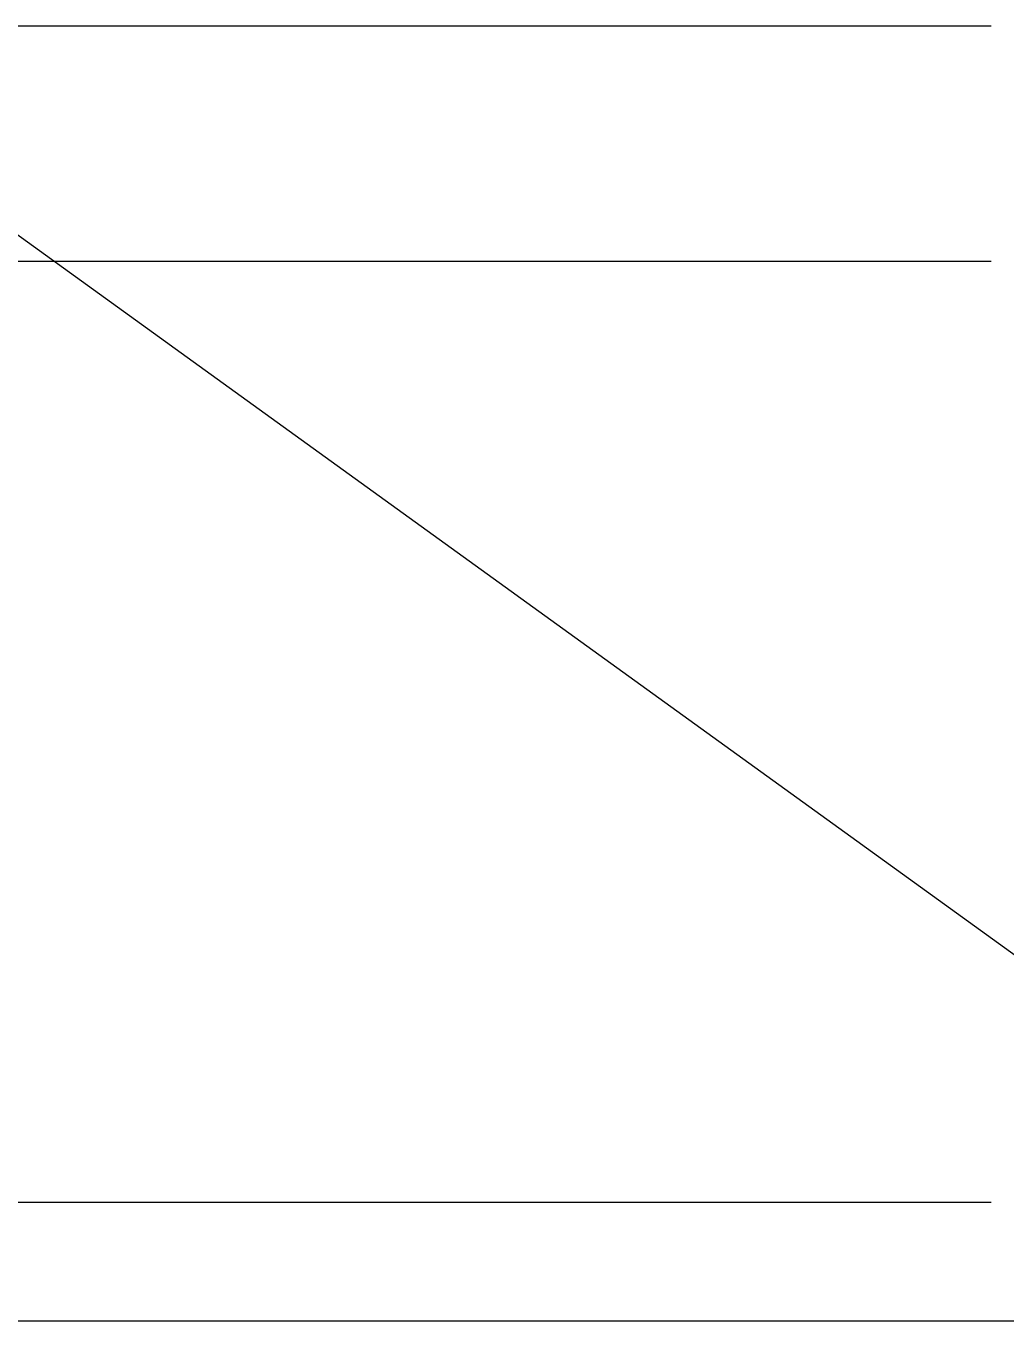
# Model space of a CAD drawing. Header units: millimetres. Extents: x 9953664 to 12293390, y 890820 to 1568026.
# Drawn here: x 10513995 to 10761539, y 890820 to 1217822 of the extents above; entities that cross this region are included whole.
import ezdxf

# ---------------------------------------------------------------- set-up
doc = ezdxf.new("R2010")
doc.units = ezdxf.units.MM
doc.header["$LTSCALE"] = 200
doc.layers.get('DEFPOINTS').update_dxf_attribs({"color": 171})
doc.layers.add('SASAC 도면번호', color=6, linetype='Continuous')

msp = doc.modelspace()

# ---------------------------------------------------------------- linework, layer by layer
at = {"layer": 'DEFPOINTS'}
for p, q in [((10008550, 1217822), (10757760, 1217822)), ((10008550, 1158422), (10757760, 1158422)), ((10008550, 920822), (10757760, 920822))]:
    msp.add_line(p, q, dxfattribs=at)
at = {"layer": 'SASAC 도면번호', "ltscale": 10}
msp.add_line((9953664, 1568026), (10891863, 890820), dxfattribs=at)
msp.add_lwpolyline([(9953664, 1568026), (10891863, 1568026), (10891863, 890820), (9953664, 890820)], close=True, dxfattribs=at)

doc.saveas('drawing.dxf')
